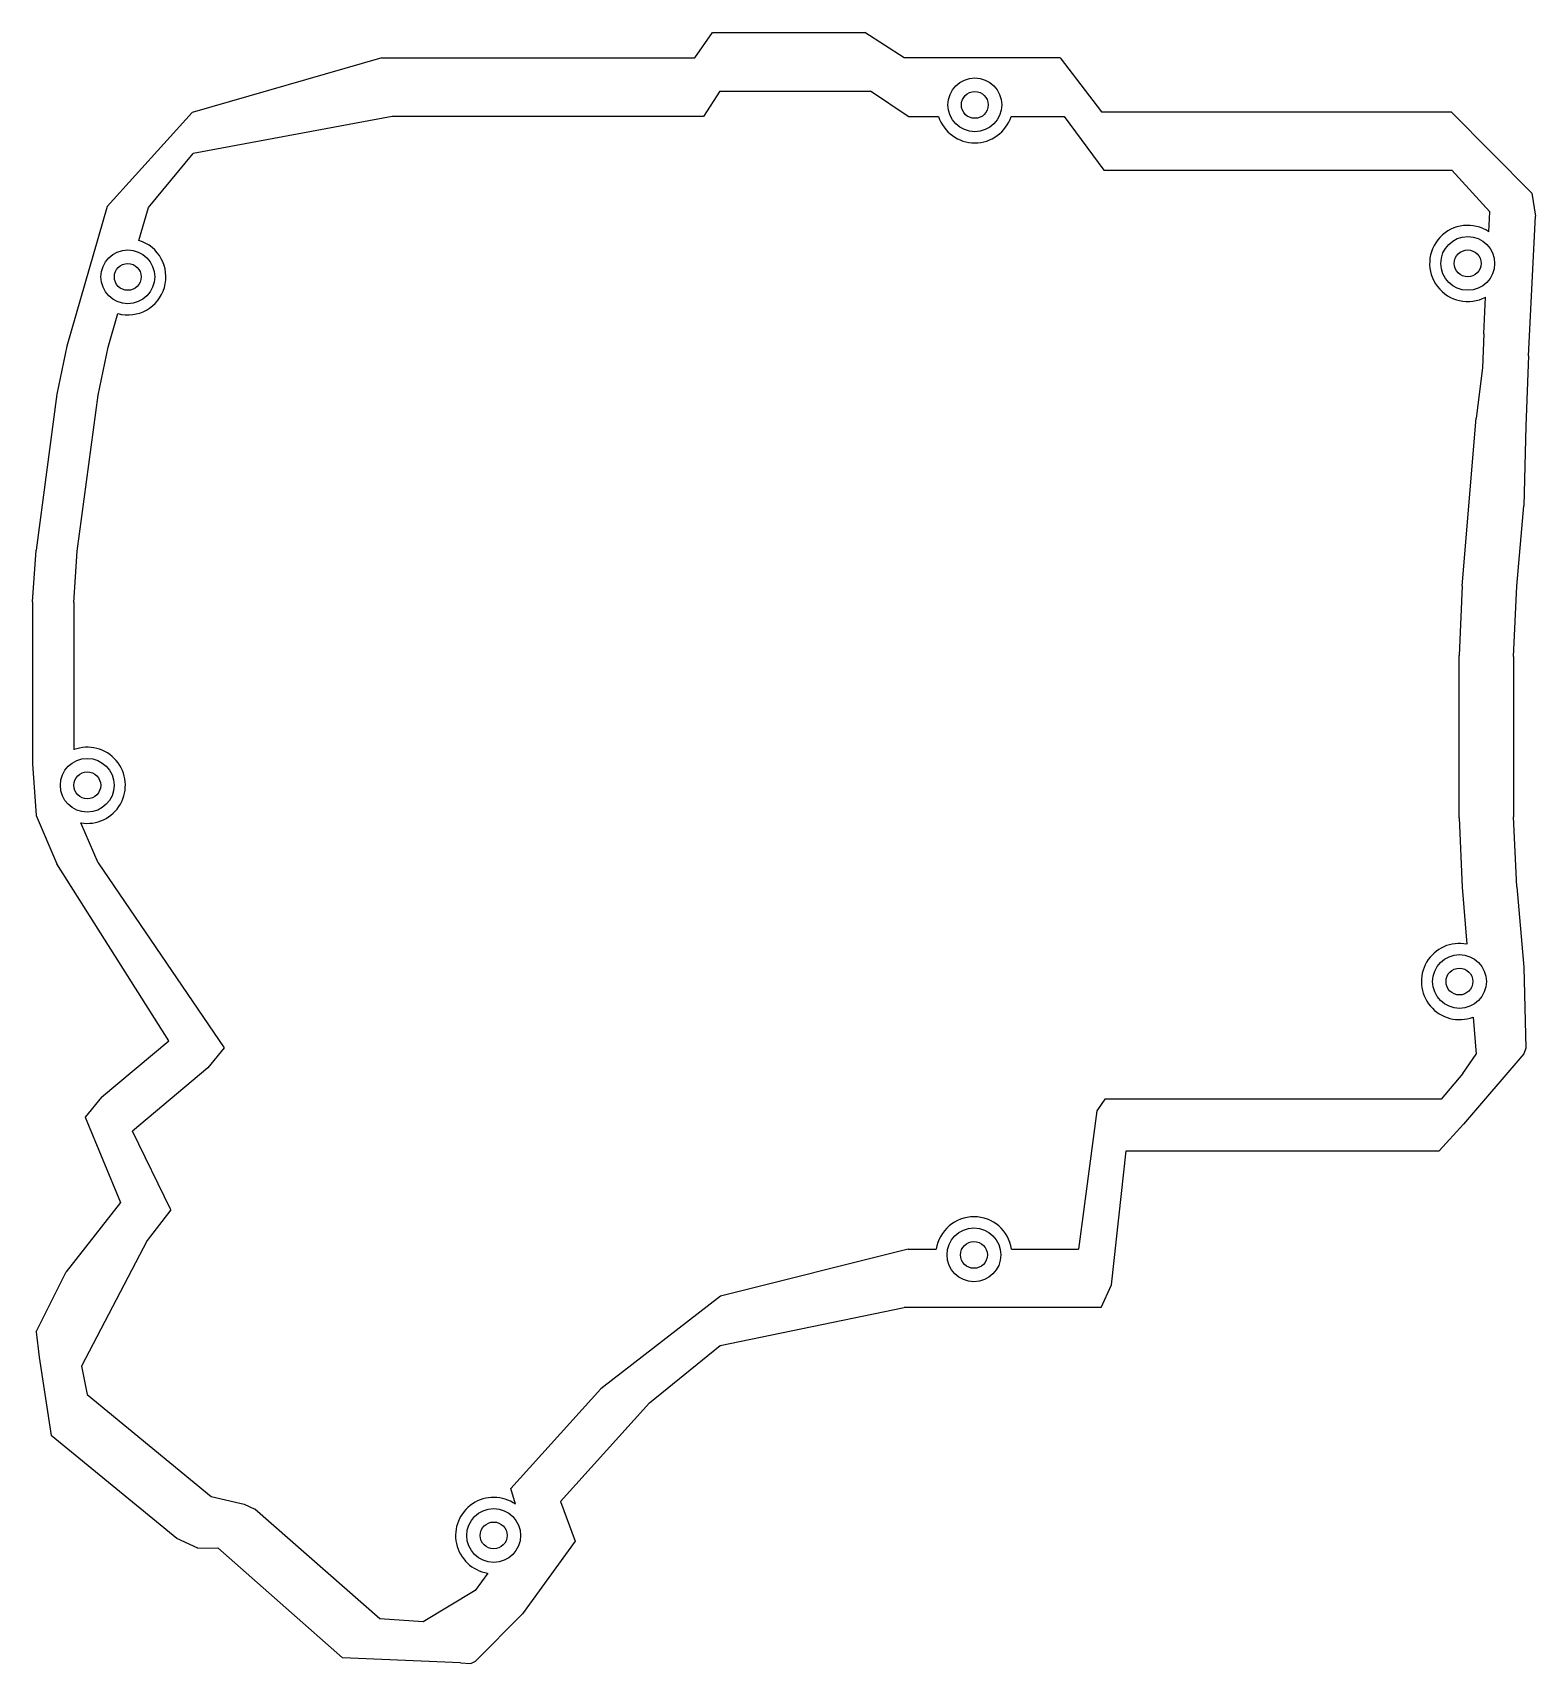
# Model space of a CAD drawing. Header units: millimetres. Extents: x -104 to 64, y -109 to 73.
import ezdxf

# ---------------------------------------------------------------- set-up
doc = ezdxf.new("R2010")
doc.units = ezdxf.units.MM

msp = doc.modelspace()

# ---------------------------------------------------------------- linework, layer by layer
for p, q in [((-29.71, 69.72, -5), (-27.75, 72.54, -5)), ((-29.71, 69.72), (-27.75, 72.54)), ((-27.75, 72.54, -5), (-10.74, 72.54, -5)), ((-27.75, 72.54, -5), (-27.75, 72.54)), ((-27.75, 72.54), (-10.74, 72.54)), ((-6.34, 69.72, -5), (-10.74, 72.54, -5)), ((-10.74, 72.54, -5), (-10.74, 72.54)), ((-6.34, 69.72), (-10.74, 72.54)), ((-64.62, 69.72, -5), (-85.77, 63.64, -5)), ((-64.62, 69.72), (-85.77, 63.64)), ((-64.62, 69.72, -5), (-29.71, 69.72, -5)), ((-64.62, 69.72, -5), (-64.62, 69.72)), ((-64.62, 69.72), (-29.71, 69.72)), ((-29.71, 69.72, -5), (-29.71, 69.72)), ((11.05, 69.72, -5), (-6.34, 69.72, -5)), ((-6.34, 69.72, -5), (-6.34, 69.72)), ((11.05, 69.72), (-6.34, 69.72)), ((11.05, 69.72, -5), (15.66, 63.72, -5)), ((11.05, 69.72, -5), (11.05, 69.72)), ((11.05, 69.72), (15.66, 63.72)), ((-26.93, 66.01), (-28.73, 63.19)), ((-26.93, 66.01, -2), (-28.73, 63.19, -2)), ((-26.93, 66.01), (-10.11, 66.01)), ((-26.93, 66.01, -2), (-10.11, 66.01, -2)), ((-26.93, 66.01, -2), (-26.93, 66.01)), ((-5.89, 63.19), (-10.11, 66.01)), ((-5.89, 63.19, -2), (-10.11, 66.01, -2)), ((-10.11, 66.01, -2), (-10.11, 66.01)), ((3.03, 64.48, -3.75), (3.03, 64.48)), ((4.53, 64.48, -5), (4.53, 64.48, -3.75)), ((15.66, 63.72, -5), (54.68, 63.72, -5)), ((15.66, 63.72, -5), (15.66, 63.72)), ((15.66, 63.72), (54.68, 63.72)), ((54.68, 63.72, -5), (63.68, 54.63, -5)), ((54.68, 63.72, -5), (54.68, 63.72)), ((54.68, 63.72), (63.68, 54.63)), ((-95.27, 53.14, -5), (-85.77, 63.64, -5)), ((-95.27, 53.14), (-85.77, 63.64)), ((-85.77, 63.64, -5), (-85.77, 63.64)), ((-63.48, 63.19), (-85.67, 59.04)), ((-63.48, 63.19, -2), (-85.67, 59.04, -2)), ((-28.73, 63.19), (-63.48, 63.19)), ((-28.73, 63.19, -2), (-63.48, 63.19, -2)), ((-63.48, 63.19, -2), (-63.48, 63.19)), ((-28.73, 63.19, -2), (-28.73, 63.19)), ((-5.89, 63.19), (-2.52, 63.19)), ((-5.89, 63.19, -2), (-2.52, 63.19, -2)), ((-5.89, 63.19, -2), (-5.89, 63.19)), ((-2.52, 63.19, -2), (-2.52, 63.19)), ((5.57, 63.19), (11.5, 63.19)), ((5.57, 63.19, -2), (11.5, 63.19, -2)), ((5.57, 63.19, -2), (5.57, 63.19)), ((11.5, 63.19), (15.93, 57.19)), ((11.5, 63.19, -2), (15.93, 57.19, -2)), ((11.5, 63.19, -2), (11.5, 63.19)), ((-90.67, 53.04), (-85.67, 59.04)), ((-90.67, 53.04, -2), (-85.67, 59.04, -2)), ((-85.67, 59.04, -2), (-85.67, 59.04)), ((15.93, 57.19), (54.76, 57.19)), ((15.93, 57.19, -2), (54.76, 57.19, -2)), ((15.93, 57.19, -2), (15.93, 57.19)), ((54.76, 57.19), (59, 52.53)), ((54.76, 57.19, -2), (59, 52.53, -2)), ((54.76, 57.19, -2), (54.76, 57.19)), ((63.68, 54.63, -5), (64.07, 52.08, -5)), ((63.68, 54.63, -5), (63.68, 54.63)), ((63.68, 54.63), (64.07, 52.08)), ((-95.27, 53.14, -5), (-99.77, 37.55, -5)), ((-95.27, 53.14), (-99.77, 37.55)), ((-95.27, 53.14, -5), (-95.27, 53.14)), ((-91.73, 49.36), (-90.67, 53.04)), ((-91.73, 49.36, -2), (-90.67, 53.04, -2)), ((-90.67, 53.04, -2), (-90.67, 53.04)), ((58.89, 50.32), (59, 52.53)), ((58.89, 50.32, -2), (59, 52.53, -2)), ((59, 52.53, -2), (59, 52.53)), ((63.29, 36.49, -5), (64.07, 52.08, -5)), ((63.29, 36.49), (64.07, 52.08)), ((64.07, 52.08, -5), (64.07, 52.08)), ((-91.73, 49.36, -2), (-91.73, 49.36)), ((58.89, 50.32, -2), (58.89, 50.32)), ((58.02, 46.79, -3.75), (58.02, 46.79)), ((59.52, 46.79, -5), (59.52, 46.79, -3.75)), ((-91.47, 45.29, -3.75), (-91.47, 45.29)), ((-89.97, 45.29, -5), (-89.97, 45.29, -3.75)), ((58.31, 38.95), (58.52, 43.04)), ((58.31, 38.95, -2), (58.52, 43.04, -2)), ((58.52, 43.04, -2), (58.52, 43.04)), ((-95.17, 37.45), (-94.09, 41.19)), ((-95.17, 37.45, -2), (-94.09, 41.19, -2)), ((-94.09, 41.19, -2), (-94.09, 41.19)), ((58.31, 38.95), (58.18, 35.15)), ((58.31, 38.95, -2), (58.18, 35.15, -2)), ((58.31, 38.95, -2), (58.31, 38.95)), ((-99.77, 37.55, -5), (-100.88, 32.19, -5)), ((-99.77, 37.55), (-100.88, 32.19)), ((-99.77, 37.55, -5), (-99.77, 37.55)), ((-96.28, 32.09), (-95.17, 37.45)), ((-96.28, 32.09, -2), (-95.17, 37.45, -2)), ((-95.17, 37.45, -2), (-95.17, 37.45)), ((63.29, 36.49, -5), (63, 28.65, -5)), ((63.29, 36.49), (63, 28.65)), ((63.29, 36.49, -5), (63.29, 36.49)), ((58.18, 35.15), (57.47, 29.52)), ((58.18, 35.15, -2), (57.47, 29.52, -2)), ((58.18, 35.15, -2), (58.18, 35.15)), ((-100.88, 32.19, -5), (-103.21, 14.8, -5)), ((-100.88, 32.19), (-103.21, 14.8)), ((-100.88, 32.19, -5), (-100.88, 32.19)), ((-98.61, 14.7), (-96.28, 32.09)), ((-98.61, 14.7, -2), (-96.28, 32.09, -2)), ((-96.28, 32.09, -2), (-96.28, 32.09)), ((55.89, 10.82), (57.47, 29.52)), ((55.89, 10.82, -2), (57.47, 29.52, -2)), ((57.47, 29.52, -2), (57.47, 29.52)), ((63, 28.65, -5), (62.79, 19.73, -5)), ((63, 28.65), (62.79, 19.73)), ((63, 28.65, -5), (63, 28.65)), ((61.99, 10.78, -5), (62.79, 19.73, -5)), ((61.99, 10.78), (62.79, 19.73)), ((62.79, 19.73, -5), (62.79, 19.73)), ((-103.59, 9.05, -5), (-103.21, 14.8, -5)), ((-103.59, 9.05), (-103.21, 14.8)), ((-103.21, 14.8, -5), (-103.21, 14.8)), ((-98.99, 8.95), (-98.61, 14.7)), ((-98.99, 8.95, -2), (-98.61, 14.7, -2)), ((-98.61, 14.7, -2), (-98.61, 14.7)), ((55.89, 10.82), (55.56, 3.05)), ((55.89, 10.82, -2), (55.56, 3.05, -2)), ((55.89, 10.82, -2), (55.89, 10.82)), ((61.63, 2.95, -5), (61.99, 10.78, -5)), ((61.63, 2.95), (61.99, 10.78)), ((61.99, 10.78, -5), (61.99, 10.78)), ((-103.59, 9.05, -5), (-103.59, -9.05, -5)), ((-103.59, 9.05, -5), (-103.59, 9.05)), ((-103.59, 9.05), (-103.59, -9.05)), ((-98.99, 8.95), (-98.99, -7.47)), ((-98.99, 8.95, -2), (-98.99, 8.95)), ((-98.99, 8.95, -2), (-98.99, -7.47, -2)), ((55.56, -15.05), (55.56, 3.05)), ((55.56, -15.05, -2), (55.56, 3.05, -2)), ((55.56, 3.05, -2), (55.56, 3.05)), ((61.63, 2.95, -5), (61.63, -14.95, -5)), ((61.63, 2.95, -5), (61.63, 2.95)), ((61.63, 2.95), (61.63, -14.95)), ((-103.59, -9.05, -5), (-103.21, -14.8, -5)), ((-103.59, -9.05, -5), (-103.59, -9.05)), ((-103.59, -9.05), (-103.21, -14.8)), ((-98.99, -7.47, -2), (-98.99, -7.47)), ((-95.99, -11.44, -3.75), (-95.99, -11.44)), ((-94.49, -11.44, -5), (-94.49, -11.44, -3.75)), ((-103.21, -14.8, -5), (-100.88, -20.19, -5)), ((-103.21, -14.8, -5), (-103.21, -14.8)), ((-103.21, -14.8), (-100.88, -20.19)), ((-96.28, -20.09), (-98.21, -15.63)), ((-98.21, -15.63, -2), (-98.21, -15.63)), ((-96.28, -20.09, -2), (-98.21, -15.63, -2)), ((55.56, -15.05), (55.89, -22.82)), ((55.56, -15.05, -2), (55.89, -22.82, -2)), ((55.56, -15.05, -2), (55.56, -15.05)), ((61.99, -22.78, -5), (61.63, -14.95, -5)), ((61.63, -14.95, -5), (61.63, -14.95)), ((61.99, -22.78), (61.63, -14.95)), ((-88.38, -39.94, -5), (-100.88, -20.19, -5)), ((-100.88, -20.19, -5), (-100.88, -20.19)), ((-88.38, -39.94), (-100.88, -20.19)), ((-96.28, -20.09), (-82.2, -40.72)), ((-96.28, -20.09, -2), (-96.28, -20.09)), ((-96.28, -20.09, -2), (-82.2, -40.72, -2)), ((55.89, -22.82), (56.43, -29.16)), ((55.89, -22.82, -2), (56.43, -29.16, -2)), ((55.89, -22.82, -2), (55.89, -22.82)), ((61.99, -22.78, -5), (62.79, -31.73, -5)), ((61.99, -22.78, -5), (61.99, -22.78)), ((61.99, -22.78), (62.79, -31.73)), ((56.43, -29.16, -2), (56.43, -29.16)), ((62.79, -31.73, -5), (63, -40.75, -5)), ((62.79, -31.73, -5), (62.79, -31.73)), ((62.79, -31.73), (63, -40.75)), ((57.1, -33.33, -3.75), (57.1, -33.33)), ((58.6, -33.33, -5), (58.6, -33.33, -3.75)), ((57.11, -37.3), (57.46, -41.42)), ((57.11, -37.3, -2), (57.46, -41.42, -2)), ((57.11, -37.3, -2), (57.11, -37.3)), ((-95.89, -46.24, -5), (-88.38, -39.94, -5)), ((-95.89, -46.24), (-88.38, -39.94)), ((-88.38, -39.94, -5), (-88.38, -39.94)), ((-82.2, -40.72), (-84.03, -42.95)), ((-82.2, -40.72, -2), (-84.03, -42.95, -2)), ((-82.2, -40.72, -2), (-82.2, -40.72)), ((55.96, -43.6), (57.46, -41.42)), ((55.96, -43.6, -2), (57.46, -41.42, -2)), ((62.79, -41.4, -5), (56.05, -49.24, -5)), ((62.79, -41.4), (56.05, -49.24)), ((57.46, -41.42, -2), (57.46, -41.42)), ((63, -40.75, -5), (62.79, -41.4, -5)), ((63, -40.75), (62.79, -41.4)), ((62.79, -41.4, -5), (62.79, -41.4)), ((63, -40.75, -5), (63, -40.75)), ((-84.03, -42.95), (-92.44, -50.01)), ((-84.03, -42.95, -2), (-92.44, -50.01, -2)), ((-84.03, -42.95, -2), (-84.03, -42.95)), ((55.96, -43.6), (53.57, -46.45)), ((55.96, -43.6, -2), (53.57, -46.45, -2)), ((55.96, -43.6, -2), (55.96, -43.6)), ((-95.89, -46.24, -5), (-97.72, -48.47, -5)), ((-95.89, -46.24), (-97.72, -48.47)), ((-95.89, -46.24, -5), (-95.89, -46.24)), ((16.02, -46.45), (15.16, -47.77)), ((16.02, -46.45, -2), (15.16, -47.77, -2)), ((53.57, -46.45), (16.02, -46.45)), ((16.02, -46.45, -2), (16.02, -46.45)), ((53.57, -46.45, -2), (16.02, -46.45, -2)), ((53.57, -46.45, -2), (53.57, -46.45)), ((-97.72, -48.47, -5), (-93.79, -58, -5)), ((-97.72, -48.47, -5), (-97.72, -48.47)), ((-97.72, -48.47), (-93.79, -58)), ((15.16, -47.77), (13.11, -63.19)), ((15.16, -47.77, -2), (13.11, -63.19, -2)), ((15.16, -47.77, -2), (15.16, -47.77)), ((-88.16, -58.82), (-92.44, -50.01)), ((-92.44, -50.01, -2), (-92.44, -50.01)), ((-88.16, -58.82, -2), (-92.44, -50.01, -2)), ((56.05, -49.24, -5), (53.35, -52.21, -5)), ((56.05, -49.24), (53.35, -52.21)), ((56.05, -49.24, -5), (56.05, -49.24)), ((16.78, -67.17, -5), (18.4, -52.21, -5)), ((16.78, -67.17), (18.4, -52.21)), ((18.4, -52.21, -5), (53.35, -52.21, -5)), ((18.4, -52.21, -5), (18.4, -52.21)), ((18.4, -52.21), (53.35, -52.21)), ((53.35, -52.21, -5), (53.35, -52.21)), ((-93.79, -58, -5), (-99.83, -65.73, -5)), ((-93.79, -58), (-99.83, -65.73)), ((-93.79, -58, -5), (-93.79, -58)), ((-88.16, -58.82), (-90.82, -62.23)), ((-88.16, -58.82, -2), (-90.82, -62.23, -2)), ((-88.16, -58.82, -2), (-88.16, -58.82)), ((-90.82, -62.23), (-98.13, -76.23)), ((-90.82, -62.23, -2), (-98.13, -76.23, -2)), ((-90.82, -62.23, -2), (-90.82, -62.23)), ((-5.89, -63.19), (-26.84, -68.44)), ((-5.89, -63.19, -2), (-26.84, -68.44, -2)), ((-5.89, -63.19), (-2.77, -63.19)), ((-5.89, -63.19, -2), (-5.89, -63.19)), ((-5.89, -63.19, -2), (-2.77, -63.19, -2)), ((-2.77, -63.19, -2), (-2.77, -63.19)), ((5.63, -63.19), (13.11, -63.19)), ((5.63, -63.19, -2), (5.63, -63.19)), ((5.63, -63.19, -2), (13.11, -63.19, -2)), ((13.11, -63.19, -2), (13.11, -63.19)), ((2.93, -63.83, -3.75), (2.93, -63.83)), ((4.43, -63.83, -5), (4.43, -63.83, -3.75)), ((-103.2, -72.43, -5), (-99.83, -65.73, -5)), ((-103.2, -72.43), (-99.83, -65.73)), ((-99.83, -65.73, -5), (-99.83, -65.73)), ((15.64, -69.72, -5), (16.78, -67.17, -5)), ((15.64, -69.72), (16.78, -67.17)), ((16.78, -67.17, -5), (16.78, -67.17)), ((-26.84, -68.44), (-40.21, -78.76)), ((-26.84, -68.44, -2), (-40.21, -78.76, -2)), ((-26.84, -68.44, -2), (-26.84, -68.44)), ((-26.88, -73.95, -5), (-6.34, -69.72, -5)), ((-26.88, -73.95), (-6.34, -69.72)), ((15.64, -69.72, -5), (-6.34, -69.72, -5)), ((-6.34, -69.72, -5), (-6.34, -69.72)), ((15.64, -69.72), (-6.34, -69.72)), ((15.64, -69.72, -5), (15.64, -69.72)), ((-103.2, -72.43, -5), (-102.86, -75.24, -5)), ((-103.2, -72.43, -5), (-103.2, -72.43)), ((-103.2, -72.43), (-102.86, -75.24)), ((-34.75, -80.33, -5), (-26.88, -73.95, -5)), ((-34.75, -80.33), (-26.88, -73.95)), ((-26.88, -73.95, -5), (-26.88, -73.95)), ((-102.86, -75.24, -5), (-101.51, -83.97, -5)), ((-102.86, -75.24, -5), (-102.86, -75.24)), ((-102.86, -75.24), (-101.51, -83.97)), ((-98.13, -76.23), (-97.52, -79.42)), ((-98.13, -76.23, -2), (-98.13, -76.23)), ((-98.13, -76.23, -2), (-97.52, -79.42, -2)), ((-97.52, -79.42), (-83.65, -90.79)), ((-97.52, -79.42, -2), (-97.52, -79.42)), ((-97.52, -79.42, -2), (-83.65, -90.79, -2)), ((-40.21, -78.76), (-50.25, -89.91)), ((-40.21, -78.76, -2), (-50.25, -89.91, -2)), ((-40.21, -78.76, -2), (-40.21, -78.76)), ((-34.75, -80.33, -5), (-44.68, -91.36, -5)), ((-34.75, -80.33), (-44.68, -91.36)), ((-34.75, -80.33, -5), (-34.75, -80.33)), ((-87.5, -95.48, -5), (-101.51, -83.97, -5)), ((-101.51, -83.97, -5), (-101.51, -83.97)), ((-87.5, -95.48), (-101.51, -83.97)), ((-83.65, -90.79), (-79.99, -91.66)), ((-83.65, -90.79, -2), (-83.65, -90.79)), ((-83.65, -90.79, -2), (-79.99, -91.66, -2)), ((-49.71, -91.66), (-50.25, -89.91)), ((-49.71, -91.66, -2), (-50.25, -89.91, -2)), ((-50.25, -89.91, -2), (-50.25, -89.91)), ((-79.99, -91.66), (-78.79, -92.22)), ((-79.99, -91.66, -2), (-79.99, -91.66)), ((-79.99, -91.66, -2), (-78.79, -92.22, -2)), ((-64.84, -104.43), (-78.79, -92.22)), ((-78.79, -92.22, -2), (-78.79, -92.22)), ((-64.84, -104.43, -2), (-78.79, -92.22, -2)), ((-49.71, -91.66, -2), (-49.71, -91.66)), ((-44.68, -91.36, -5), (-43.05, -95.79, -5)), ((-44.68, -91.36, -5), (-44.68, -91.36)), ((-44.68, -91.36), (-43.05, -95.79)), ((-85.14, -96.54, -5), (-87.5, -95.48, -5)), ((-87.5, -95.48, -5), (-87.5, -95.48)), ((-85.14, -96.54), (-87.5, -95.48)), ((-50.65, -95.14, -3.75), (-50.65, -95.14)), ((-49.15, -95.14, -5), (-49.15, -95.14, -3.75)), ((-43.05, -95.79, -5), (-48.93, -103.89, -5)), ((-43.05, -95.79), (-48.93, -103.89)), ((-43.05, -95.79, -5), (-43.05, -95.79)), ((-85.14, -96.54, -5), (-82.91, -96.5, -5)), ((-85.14, -96.54), (-82.91, -96.5)), ((-85.14, -96.54, -5), (-85.14, -96.54)), ((-82.91, -96.5, -5), (-69.03, -108.78, -5)), ((-82.91, -96.5, -5), (-82.91, -96.5)), ((-82.91, -96.5), (-69.03, -108.78)), ((-52.82, -99.33), (-54.23, -101.27)), ((-52.82, -99.33, -2), (-54.23, -101.27, -2)), ((-52.82, -99.33, -2), (-52.82, -99.33)), ((-54.23, -101.27), (-60.03, -104.77)), ((-54.23, -101.27, -2), (-60.03, -104.77, -2)), ((-54.23, -101.27, -2), (-54.23, -101.27)), ((-60.03, -104.77), (-64.84, -104.43)), ((-64.84, -104.43, -2), (-64.84, -104.43)), ((-60.03, -104.77, -2), (-64.84, -104.43, -2)), ((-60.03, -104.77, -2), (-60.03, -104.77)), ((-54.18, -109.17, -5), (-48.93, -103.89, -5)), ((-54.18, -109.17), (-48.93, -103.89)), ((-48.93, -103.89, -5), (-48.93, -103.89)), ((-55.86, -109.33, -5), (-69.03, -108.78, -5)), ((-69.03, -108.78, -5), (-69.03, -108.78)), ((-55.86, -109.33), (-69.03, -108.78)), ((-54.68, -109.41, -5), (-54.18, -109.17, -5)), ((-54.68, -109.41), (-54.18, -109.17)), ((-54.18, -109.17, -5), (-54.18, -109.17)), ((-55.86, -109.33, -5), (-54.68, -109.41, -5)), ((-55.86, -109.33, -5), (-55.86, -109.33)), ((-55.86, -109.33), (-54.68, -109.41)), ((-54.68, -109.41, -5), (-54.68, -109.41))]:
    msp.add_line(p, q)
for centre, radius in [((1.53, 64.48, -5), 3), ((1.53, 64.48, -3.75), 3), ((1.53, 64.48), 1.5), ((1.53, 64.48, -3.75), 1.5), ((56.52, 46.79, -5), 3), ((56.52, 46.79, -3.75), 3), ((-92.97, 45.29, -5), 3), ((-92.97, 45.29, -3.75), 3), ((56.52, 46.79), 1.5), ((56.52, 46.79, -3.75), 1.5), ((-92.97, 45.29), 1.5), ((-92.97, 45.29, -3.75), 1.5), ((-97.49, -11.44, -5), 3), ((-97.49, -11.44, -3.75), 3), ((-97.49, -11.44), 1.5), ((-97.49, -11.44, -3.75), 1.5), ((55.6, -33.33, -5), 3), ((55.6, -33.33, -3.75), 3), ((55.6, -33.33), 1.5), ((55.6, -33.33, -3.75), 1.5), ((1.43, -63.83, -5), 3), ((1.43, -63.83, -3.75), 3), ((1.43, -63.83), 1.5), ((1.43, -63.83, -3.75), 1.5), ((-52.15, -95.14, -5), 3), ((-52.15, -95.14, -3.75), 3), ((-52.15, -95.14), 1.5), ((-52.15, -95.14, -3.75), 1.5)]:
    msp.add_circle(centre, radius)
for centre, start, end in [((1.53, 64.48), 197.73, 342.27), ((1.53, 64.48, -2), 197.73, 342.27), ((56.52, 46.79), 56.1202, 298.1185), ((56.52, 46.79, -2), 56.1202, 298.1185), ((-92.97, 45.29), 254.7325, 433.0633), ((-92.97, 45.29, -2), 254.7325, 433.0633), ((-97.49, -11.44), 260.3689, 470.5702), ((-97.49, -11.44, -2), 260.3689, 470.5702), ((55.6, -33.33), 78.7398, 290.8894), ((55.6, -33.33, -2), 78.7398, 290.8894), ((1.43, -63.83), 8.7257, 171.2743), ((1.43, -63.83, -2), 8.7257, 171.2743), ((-52.15, -95.14), 55.0258, 260.8746), ((-52.15, -95.14, -2), 55.0258, 260.8746)]:
    msp.add_arc(centre, 4.25, start, end)

doc.saveas('drawing.dxf')
